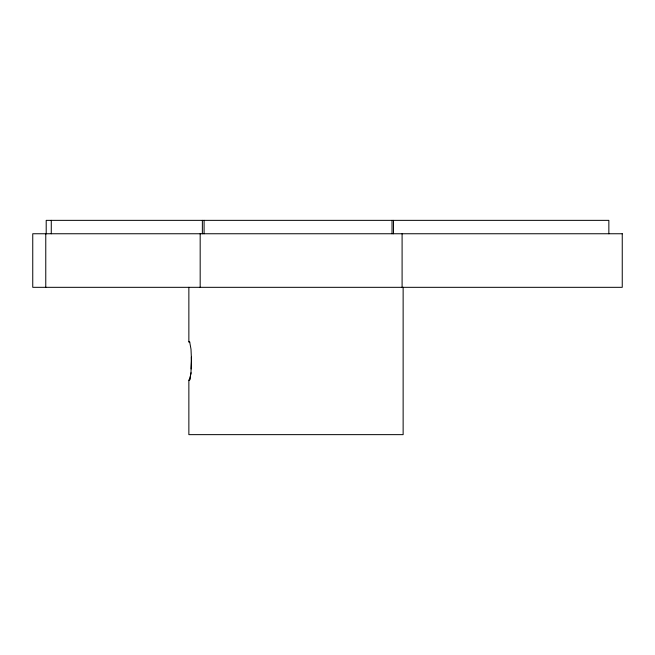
<?xml version="1.0" encoding="UTF-8"?>
<svg xmlns="http://www.w3.org/2000/svg" width="655" height="655" viewBox="0 0 655 655"><rect width="100%" height="100%" fill="white"/><g stroke="black" fill="none" stroke-linecap="round" stroke-linejoin="round"><path stroke-width="0.98" d="M403.136 287.324L403.136 434.642L188.861 434.642L188.861 380.088L189.672 380.088L190.998 372.785L191.35 357.163M191.17 368.937L191.522 360.979L190.998 349.172L189.672 341.877L188.861 341.877L188.861 287.324M191.006 372.785L189.721 379.834L188.861 380.088M188.861 341.877L189.721 342.123M608.855 233.753L608.855 220.358L46.202 220.358L46.202 233.753M402.096 233.753L402.096 287.324M393.483 220.358L393.483 233.753M392.034 220.358L392.034 233.753M204.09 220.358L204.09 233.753M202.37 220.358L202.37 233.753M200.176 233.753L200.176 287.324M51.27 220.358L51.27 233.753M45.768 233.753L45.768 287.324M622.25 233.753L32.75 233.753L32.75 287.324L622.25 287.324L622.25 233.753"/></g></svg>
